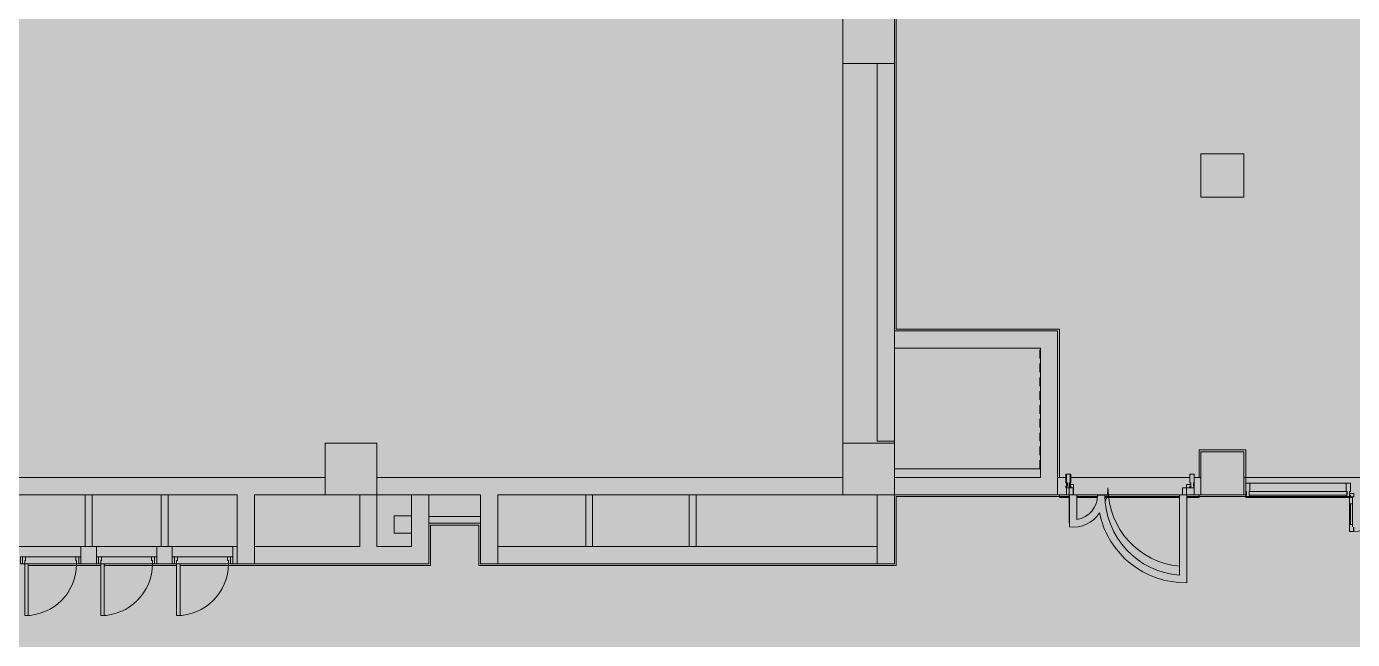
# Model space of a CAD drawing. Header units: millimetres. Extents: x 957 to 228198, y -8553 to 29000.
# Drawn here: x 157886 to 173256, y 10024 to 17127 of the extents above; entities that cross this region are included whole.
import ezdxf

# ---------------------------------------------------------------- set-up
doc = ezdxf.new("R2010")
doc.units = ezdxf.units.MM
doc.linetypes.add('200_ШТРИХ__ш1_п0_6_', pattern=[160, 100, -60])
doc.layers.add('A-DETL-GENF-3', color=7, linetype='Continuous', lineweight=9, true_color=0xc0c0c0, transparency=0.4)
for name, color, linetype, lineweight, true_color in [('A-DETL-GENF-5', 7, 'Continuous', 5, 0xb7b7b7), ('A-DOOR-4', 7, 'Continuous', 5, 0xb7b7b7), ('A-DOOR-FRAM-5', 7, 'Continuous', 5, 0xb7b7b7), ('A-FLOR-1', 7, 'Continuous', 5, 0xb7b7b7), ('A-GLAZ-CURT-2', 7, 'Continuous', 5, 0x737373), ('A-GLAZ-CWMG-2', 7, 'Continuous', 5, 0x737373), ('A-WALL-4', 7, 'Continuous', 9, 0x737373), ('I-WALL-2', 7, 'Continuous', 5, 0x737373), ('S-COLS-2', 7, 'Continuous', 5, 0x737373)]:
    doc.layers.add(name, color=color, linetype=linetype, lineweight=lineweight, true_color=true_color)
doc.layers.add('A-DETL-MBND-1', color=7, linetype='200_ШТРИХ__ш1_п0_6_', lineweight=9)

# ---------------------------------------------------------------- blocks, each defined once
blk = doc.blocks.new('BSC_Колонна _Прямоугольная - 600х600-23205240-3_2_2_птичка')
at = {"layer": 'S-COLS-2'}
for p, q in [((300, 300), (-300, 300)), ((-300, 300), (-300, -300)), ((300, -300), (300, 300)), ((-300, -300), (300, -300))]:
    blk.add_line(p, q, dxfattribs=at)
blk = doc.blocks.new('BSC_Колонна _Прямоугольная - 600х600-23205375-3_2_2_птичка')
at = {"layer": 'S-COLS-2'}
for p, q in [((300, 300), (-300, 300)), ((-300, 300), (-300, -300)), ((300, -300), (300, 300)), ((-300, -300), (300, -300))]:
    blk.add_line(p, q, dxfattribs=at)
blk = doc.blocks.new('BSC_Колонна _Прямоугольная - 500х500-V278-3_2_2_птичка')
at = {"layer": 'S-COLS-2'}
for p, q in [((250, 250), (-250, 250)), ((-250, 250), (-250, -250)), ((250, -250), (250, 250)), ((-250, -250), (250, -250))]:
    blk.add_line(p, q, dxfattribs=at)
blk = doc.blocks.new('110_Дверь_СКБ_1Ст - д-18 700x2100h_Технический шкаф ЭОМ и СС-V348-3_2_2_птичка')
at = {"layer": 'A-DOOR-4'}
for p, q in [((312.5, 700), (272.5, 700)), ((272.5, 700), (272.5, 100)), ((312.5, 100), (312.5, 700)), ((272.5, 100), (312.5, 100))]:
    blk.add_line(p, q, dxfattribs=at)
blk.add_arc((312.5, 100), 600, 90, 180, dxfattribs=at)
at = {"layer": 'A-DOOR-FRAM-5'}
for p, q in [((-312.5, 100), (-337.5, 100)), ((-337.5, 100), (-337.5, 20)), ((-337.5, 20), (-312.5, 20)), ((-287.5, 100), (-312.5, 100)), ((-312.5, 100), (-312.5, 20)), ((-312.5, 20), (-312.5, 100)), ((-312.5, 20), (-277.5, 20)), ((-287.5, 60), (-287.5, 100)), ((-287.5, 100), (272.5, 100)), ((-277.5, 60), (-287.5, 60)), ((-277.5, 20), (-277.5, 60)), ((302.5, 20), (-277.5, 20)), ((312.5, 60), (302.5, 60)), ((302.5, 60), (302.5, 20)), ((302.5, 20), (337.5, 20)), ((312.5, 100), (312.5, 60)), ((337.5, 100), (312.5, 100)), ((337.5, 20), (337.5, 100)), ((362.5, 100), (337.5, 100)), ((337.5, 100), (337.5, 20)), ((337.5, 20), (362.5, 20)), ((362.5, 20), (362.5, 100))]:
    blk.add_line(p, q, dxfattribs=at)
blk = doc.blocks.new('Прямоугольный импост - Импост структурный с накладкой - 160мм Темный-33326475-3_2_2_птичка')
at = {"layer": 'A-GLAZ-CWMG-2'}
for p, q in [((-50, 40), (-50, 140)), ((-50, 140), (0, 140)), ((-40, 40), (-50, 40)), ((-50, -17), (-50, 0)), ((-50, 0), (-40, 0)), ((-40, 0), (-40, 40)), ((-10, 40), (-10, 0)), ((0, 40), (-10, 40)), ((-10, 0), (0, 0)), ((0, 140), (0, 40)), ((0, 0), (0, -17)), ((0, -17), (-50, -17))]:
    blk.add_line(p, q, dxfattribs=at)
blk = doc.blocks.new('Дверь_Витражная_остекление_ - ВВ-6 остекление-32274838-3_2_2_птичка')
at = {"layer": 'A-DETL-GENF-5'}
for p, q in [((705, 420), (705, 20)), ((705, 20), (705, 420)), ((-655, 100), (-655, 20)), ((-655, 100), (-655, 20)), ((-610, 20), (-655, 20)), ((-655, 20), (-610, 20)), ((-610, 100), (-610, 20)), ((-610, 20), (-610, 100)), ((660, 100), (660, 20)), ((660, 100), (660, 20))]:
    blk.add_line(p, q, dxfattribs=at)
at = {"layer": 'A-DOOR-4'}
for p, q in [((-655, 20), (-705, 20)), ((-705, 20), (-705, -20)), ((-655, 100), (-655, 20)), ((-655, -20), (-655, 20)), ((655, 100), (655, 20)), ((705, 20), (655, 20)), ((655, 20), (655, -20)), ((705, -20), (705, 20)), ((-705, -20), (-655, -20)), ((655, -20), (705, -20))]:
    blk.add_line(p, q, dxfattribs=at)
for centre, radius, start, end in [((-655, 20), 910, 360, 84.7731), ((655, 20), 400, 157.5, 180)]:
    blk.add_arc(centre, radius, start, end, dxfattribs=at)
blk = doc.blocks.new('Прямоугольный импост - Импост структурный с накладкой - 160мм Темный-33326241-3_2_2_птичка')
at = {"layer": 'A-GLAZ-CWMG-2'}
for p, q in [((-25, 40), (-25, 140)), ((-25, 140), (25, 140)), ((-15, 40), (-25, 40)), ((-25, -17), (-25, 0)), ((-25, 0), (-15, 0)), ((-15, 0), (-15, 40)), ((15, 40), (15, 0)), ((25, 40), (15, 40)), ((15, 0), (25, 0)), ((25, 140), (25, 40)), ((25, 0), (25, -17)), ((25, -17), (-25, -17))]:
    blk.add_line(p, q, dxfattribs=at)
blk = doc.blocks.new('Прямоугольный импост - Импост структурный с накладкой - 160мм Темный-33326242-3_2_2_птичка')
at = {"layer": 'A-GLAZ-CWMG-2'}
for p, q in [((0, 140), (-50, 140)), ((-50, 140), (-50, 40)), ((-50, 40), (-40, 40)), ((-40, 0), (-50, 0)), ((-50, 0), (-50, -17)), ((-40, 40), (-40, 0)), ((-10, 0), (-10, 40)), ((-10, 40), (0, 40)), ((0, 0), (-10, 0)), ((0, 40), (0, 140)), ((0, -17), (0, 0)), ((-50, -17), (0, -17))]:
    blk.add_line(p, q, dxfattribs=at)
blk = doc.blocks.new('Прямоугольный импост - Импост структурный с накладкой - 160мм Темный-33326237-3_2_2_птичка')
at = {"layer": 'A-GLAZ-CWMG-2'}
for p, q in [((-50, 40), (-50, 140)), ((-50, 140), (0, 140)), ((-40, 40), (-50, 40)), ((-50, -17), (-50, 0)), ((-50, 0), (-40, 0)), ((-40, 0), (-40, 40)), ((-10, 40), (-10, 0)), ((0, 40), (-10, 40)), ((-10, 0), (0, 0)), ((0, 140), (0, 40)), ((0, 0), (0, -17)), ((0, -17), (-50, -17))]:
    blk.add_line(p, q, dxfattribs=at)
blk = doc.blocks.new('Дверь_Витражная_остекление_ - В-18-32468702-3_2_2_птичка')
at = {"layer": 'A-DETL-GENF-5'}
for p, q in [((-673, 965), (-673, 20)), ((-673, 965), (-673, 20)), ((723, 420), (678, 420)), ((678, 420), (678, 370)), ((723, 420), (678, 420)), ((678, 420), (678, 370)), ((723, 340), (690, 340)), ((713, 340), (713, 100)), ((723, 420), (723, 20)), ((723, 20), (723, 420)), ((723, 100), (690, 100))]:
    blk.add_line(p, q, dxfattribs=at)
at = {"layer": 'A-DOOR-4'}
for p, q in [((-673, 965), (-673, 20)), ((673, 420), (673, 370)), ((-673, 20), (-723, 20)), ((-723, 20), (-723, -20)), ((-673, -20), (-673, 20)), ((723, 20), (673, 20)), ((673, 20), (673, -20)), ((723, -20), (723, 20)), ((-723, -20), (-673, -20)), ((673, -20), (723, -20))]:
    blk.add_line(p, q, dxfattribs=at)
for centre, radius, start, end in [((-673, 20), 945, 15.8542, 26.1731), ((673, 20), 400, 90, 148.5381), ((-673, 20), 945, 360, 14.4313), ((673, 20), 400, 177.0378, 180)]:
    blk.add_arc(centre, radius, start, end, dxfattribs=at)
blk = doc.blocks.new('Системная панель - Стекло - 40мм-V410-3_2_2_птичка')
at = {"layer": 'A-GLAZ-CURT-2'}
for p, q in [((567, 0), (-567, 0)), ((-567, 0), (-567, -40)), ((567, -40), (567, 0)), ((-567, -40), (567, -40))]:
    blk.add_line(p, q, dxfattribs=at)
blk = doc.blocks.new('Прямоугольный импост - Импост структурный с накладкой - 160мм Темный-33326239-3_2_2_птичка')
at = {"layer": 'A-GLAZ-CWMG-2'}
for p, q in [((-25, 40), (-25, 140)), ((-25, 140), (25, 140)), ((-15, 40), (-25, 40)), ((-25, -17), (-25, 0)), ((-25, 0), (-15, 0)), ((-15, 0), (-15, 40)), ((15, 40), (15, 0)), ((25, 40), (15, 40)), ((15, 0), (25, 0)), ((25, 140), (25, 40)), ((25, 0), (25, -17)), ((25, -17), (-25, -17))]:
    blk.add_line(p, q, dxfattribs=at)
blk = doc.blocks.new('Прямоугольный импост - Импост структурный с накладкой - 160мм Темный-32468813-3_2_2_птичка')
at = {"layer": 'A-GLAZ-CWMG-2'}
for p, q in [((70880, 11837), (71994, 11837)), ((70880, 11680), (71994, 11680))]:
    blk.add_line(p, q, dxfattribs=at)

msp = doc.modelspace()

# ---------------------------------------------------------------- hatches: boundary and pattern name
at = {"layer": 'A-DETL-GENF-3'}
h = msp.add_hatch(color=256, dxfattribs=at)
h.paths.add_polyline_path([(167348.1, -251.7), (177038.1, -250), (177041.1, 3288.3), (185758.1, 3288.3), (185758.1, 27348.3), (143098.1, 27348.3), (143098.1, 23888.3), (139948.1, 23887.4), (139948.1, 15358), (139498.2, 15353), (139498.2, -251.7), (167098.1, -251.7)])
h.paths.add_polyline_path([(168253.1, 151), (168237.1, 151), (168237.1, 551), (168253.1, 551)])
h.paths.add_polyline_path([(171639.1, 151), (171623.1, 151), (171623.1, 551), (171639.1, 551), (171639.1, 172.5)])
h.paths.add_polyline_path([(168237.1, 1051), (168237.6, 1545.2), (168253.1, 1545.2), (168253.1, 1258), (169542.1, 1258), (169542.1, 1242), (168253.1, 1242), (168253.1, 1051), (168237.6, 1051)])
h.paths.add_polyline_path([(171623.1, 1051), (171623.1, 1530.1), (171639.1, 1530.1), (171639.1, 1051)])
h.paths.add_polyline_path([(170407.7, 1232), (170364.1, 1232), (170364.1, 1248), (171622.8, 1248), (171622.8, 1232), (170409.2, 1232)])
h.paths.add_polyline_path([(171638.9, 2030.1), (171623.1, 2030.1), (171623.1, 2332), (170364.1, 2332), (170364.1, 2348), (171639.1, 2347.5), (171639.1, 2030.1)])
h.paths.add_polyline_path([(168253.1, 2045.2), (168237.1, 2045.2), (168237.1, 2789), (168253.1, 2789), (168253.1, 2350.4)])
h.paths.add_polyline_path([(169243.4, 2342), (168253.4, 2342), (168253.4, 2358), (169543.5, 2358), (169543.5, 2342), (169470, 2342)])
h.paths.add_polyline_path([(168253.1, 3289), (168237.1, 3289), (168237.1, 3729), (168253.1, 3729)])
h.paths.add_polyline_path([(173543.1, 6780), (173543.1, 7680), (173593.1, 7680), (173593.1, 6780)])
h.paths.add_polyline_path([(174843.1, 7680), (174843.1, 7730), (174833.1, 7730), (174836.7, 7760), (174878.1, 7760), (174878.1, 7908), (174948.1, 7908), (174948.1, 7900), (174893.1, 7900), (174893.1, 7680), (174948.1, 7680), (174948.1, 7672), (174878.1, 7672), (174878.1, 7680), (174859.1, 7680)])
h.paths.add_polyline_path([(174836.7, 7280), (174793.1, 7280), (174793.1, 7680), (174843.1, 7680), (174843.1, 7280)])
h.paths.add_polyline_path([(173485.1, 7672), (173438.1, 7672), (173438.1, 7680), (173493.1, 7680), (173493.1, 7900), (173438.1, 7900), (173440.3, 7908), (173508.1, 7908), (173508.1, 7760), (173553.1, 7760), (173553.1, 7730), (173543.1, 7730), (173543.1, 7680), (173508.1, 7680), (173508.1, 7672), (173493.1, 7672)])
h.paths.add_polyline_path([(168078.1, 7672), (168008.1, 7672), (168008.1, 7820), (167988.1, 7820), (167988.1, 7860), (167998.1, 7860), (167998.1, 7900), (168008.1, 7900), (168008.1, 7908), (168078.1, 7908), (168078.1, 7900), (168023.1, 7895.1), (168023.1, 7680), (168078.1, 7680)])
h.paths.add_polyline_path([(172840.8, 7672), (172808.1, 7672), (172808.1, 7820), (172788.1, 7820), (172788.1, 7860), (172798.1, 7860), (172798.1, 7900), (172808.1, 7900), (172808.1, 7908), (172878.1, 7908), (172878.1, 7900), (172823.1, 7895.1), (172823.1, 7680), (172878.1, 7680), (172878.1, 7672), (172848.1, 7672)])
h.paths.add_polyline_path([(170545.1, 7672), (170508.1, 7672), (170508.1, 7820), (170488.1, 7820), (170488.1, 7860), (170498.1, 7860), (170498.1, 7900), (170508.1, 7900), (170508.1, 7908), (170578.1, 7908), (170578.1, 7900), (170523.1, 7895.1), (170523.1, 7680), (170578.1, 7680), (170578.1, 7672), (170548.1, 7672)])
h.paths.add_polyline_path([(167138.1, 7672), (167068.1, 7672), (167068.1, 7680), (167123.1, 7680), (167118.1, 7900), (167068.1, 7900), (167068.1, 7908), (167138.1, 7908), (167138.1, 7900), (167148.1, 7895.1), (167148.1, 7860), (167158.1, 7860), (167158.1, 7820), (167138.1, 7820), (167138.1, 7680)])
h.paths.add_polyline_path([(169418.1, 7672), (169418.1, 7680), (169473.1, 7680), (169473.1, 7900), (169418.1, 7900), (169418.1, 7908), (169488.1, 7908), (169488.1, 7900), (169498.1, 7900), (169498.1, 7860), (169508.1, 7858.7), (169508.1, 7820), (169488.1, 7820), (169488.1, 7672), (169448.1, 7672)])
h.paths.add_polyline_path([(171938.1, 7672), (171868.1, 7672), (171868.1, 7680), (171923.1, 7680), (171923.1, 7900), (171868.1, 7900), (171868.1, 7908), (171938.1, 7908), (171938.1, 7900), (171948.1, 7895.1), (171948.1, 7860), (171958.1, 7860), (171958.1, 7820), (171938.1, 7820), (171938.1, 7680)])
h.paths.add_polyline_path([(170498.1, 7900), (170458.1, 7900), (170458.1, 8900), (170498.1, 8900), (170498.1, 7916.7)])
h.paths.add_polyline_path([(167958.1, 7900), (167958.1, 8750), (167998.1, 8750), (167998.1, 7900)])
h.paths.add_polyline_path([(172758.1, 7900), (172758.1, 8750), (172798.1, 8750), (172798.1, 7900)])
h.paths.add_polyline_path([(159665.9, 10300), (159625.9, 10300), (159625.9, 10900), (159665.9, 10900), (159665.9, 10501.7)])
h.paths.add_polyline_path([(157905.9, 10300), (157865.9, 10300), (157865.9, 10900), (157905.9, 10900), (157905.9, 10385.9)])
h.paths.add_polyline_path([(158745.9, 10300), (158745.9, 10900), (158785.9, 10900), (158785.9, 10300)])
h.paths.add_polyline_path([(156985.9, 10300), (156985.9, 10900), (157025.9, 10900), (157025.9, 10300)])
h.paths.add_polyline_path([(157865.9, 10900), (157840.9, 10900), (157840.9, 10980), (157875.9, 10980), (157875.9, 10940), (157865.9, 10940)])
h.paths.add_polyline_path([(158735.9, 10900), (158720.9, 10900), (158720.9, 10980), (158755.9, 10980), (158755.9, 10940), (158745.9, 10940), (158745.9, 10900)])
h.paths.add_polyline_path([(158465.9, 10900), (158465.9, 10940), (158455.9, 10940), (158455.9, 10980), (158490.9, 10980), (158490.9, 10900), (158475.9, 10900)])
h.paths.add_polyline_path([(159355.9, 10900), (159345.9, 10900), (159345.9, 10940), (159335.9, 10940), (159335.9, 10980), (159370.9, 10980), (159370.9, 10900)])
h.paths.add_polyline_path([(157585.9, 10900), (157585.9, 10940), (157575.9, 10940), (157575.9, 10980), (157610.9, 10980), (157610.9, 10900), (157590.9, 10900)])
h.paths.add_polyline_path([(159625.9, 10900), (159600.9, 10900), (159600.9, 10980), (159635.9, 10980), (159635.9, 10940), (159625.9, 10940)])
h.paths.add_polyline_path([(160235.9, 10900), (160225.9, 10900), (160225.9, 10940), (160215.9, 10940), (160215.9, 10980), (160250.9, 10980), (160250.9, 10900)])
h.paths.add_polyline_path([(156985.9, 10900), (156960.9, 10900), (156960.9, 10980), (156995.9, 10980), (156995.9, 10940), (156985.9, 10940), (156985.9, 10925.7)])
h.paths.add_polyline_path([(139948.1, 12070), (139948.1, 12125), (139728.1, 12125), (139728.1, 12070), (139720.1, 12070), (139720.1, 12140), (139868.1, 12140), (139868.1, 12185), (139898.1, 12185), (139898.1, 12175), (139948.1, 12175), (139949.5, 12140), (139956.1, 12140), (139956.1, 12070)])
h.paths.add_polyline_path([(139948.1, 12175), (139949.5, 12225), (140348.1, 12225), (140343.1, 12175), (139949.5, 12175)])
h.paths.add_polyline_path([(140345.1, 13425), (139948.1, 13425), (139949.5, 13475), (140848.1, 13475), (140848.1, 13425), (140620.6, 13425)])
h.paths.add_polyline_path([(139868.1, 13465), (139868.1, 13510), (139720.1, 13514), (139720.1, 13580), (139728.1, 13580), (139728.1, 13525), (139948.1, 13525), (139948.1, 13580), (139956.1, 13580), (139956.1, 13510), (139948.1, 13510), (139948.1, 13475), (139898.1, 13475), (139898.1, 13465), (139888.1, 13465)])
h.paths.add_polyline_path([(178708.1, 15650), (178638.1, 15650), (178638.1, 15658), (178708.1, 15658)])
h.paths.add_polyline_path([(178272.9, 15650), (178272.9, 15658), (178342.9, 15658), (178342.9, 15650)])
h.paths.add_polyline_path([(179678.1, 15650), (179678.1, 16650), (179718.1, 16650), (179718.1, 15650)])
h.paths.add_polyline_path([(178262.9, 15650), (178222.9, 15650), (178222.9, 16650), (178262.9, 16650), (178262.9, 15848.6)])
h.paths.add_polyline_path([(179798.1, 15650), (179728.1, 15650), (179728.1, 15658), (179798.1, 15658)])
h.paths.add_polyline_path([(177182.9, 15650), (177182.9, 15658), (177252.9, 15658), (177252.9, 15650)])
h.paths.add_polyline_path([(183728.1, 15650), (183728.1, 15658), (183798.1, 15658), (183798.1, 15650)])
h.paths.add_polyline_path([(182638.1, 15650), (182638.1, 15658), (182708.1, 15658), (182708.1, 15650)])
h.paths.add_polyline_path([(183718.1, 15650), (183678.1, 15650), (183678.1, 16650), (183718.1, 16650), (183718.1, 15848.6)])
h.paths.add_polyline_path([(185660.1, 17240), (185660.1, 17310), (185668.1, 17310), (185668.1, 17240)])
h.paths.add_polyline_path([(181278.1, 17600), (181278.1, 18590), (181318.1, 18590), (181318.1, 17600)])
h.paths.add_polyline_path([(178438.1, 17600), (178438.1, 18590), (178478.1, 18590), (178478.1, 17600)])
h.paths.add_polyline_path([(185620.3, 18280), (184668.1, 18280), (184668.1, 18320), (185668.1, 18320), (185668.1, 18280)])
h.paths.add_polyline_path([(185660.1, 18330), (185660.1, 18400), (185668.1, 18400), (185668.1, 18330)])
h.paths.add_polyline_path([(180268.1, 18592), (180238.1, 18592), (180238.1, 18600), (180268.1, 18600)])
h.paths.add_polyline_path([(166848.1, 24100), (166848.1, 24150), (167348.1, 24150), (167348.1, 24100)])
h.paths.add_polyline_path([(167284.6, 25850), (166848.1, 25850), (166848.1, 25900), (167348.1, 25900), (167348.1, 25850), (167328.1, 25850)])
h = msp.add_hatch(color=256, dxfattribs=at)
h.paths.add_polyline_path([(173543.1, 7680), (173543.1, 7730), (173553.1, 7730), (173553.1, 7760), (173508.1, 7760), (173504.1, 7908), (173438.1, 7908), (173438.1, 7900), (173493.1, 7896.2), (173493.1, 7680), (173438.1, 7680), (173438.1, 7672), (173508.1, 7672), (173508.1, 7680), (173522.8, 7680)])
h.paths.add_polyline_path([(173543.1, 6780), (173593.1, 6780), (173593.1, 7680), (173543.1, 7680), (173543.1, 7296.8)])
h.paths.add_polyline_path([(174843.1, 7680), (174878.1, 7680), (174878.7, 7672), (174948.1, 7672), (174948.1, 7680), (174893.1, 7682.3), (174893.1, 7900), (174948.1, 7900), (174948.1, 7908), (174878.1, 7908), (174875, 7760), (174833.1, 7760), (174836.7, 7730), (174843.1, 7730), (174843.1, 7689.9)])
h.paths.add_polyline_path([(174836.7, 7280), (174843.1, 7280), (174843.1, 7680), (174793.1, 7680), (174793.1, 7280)])
h.paths.add_polyline_path([(172798.1, 7900), (172798.1, 8750), (172758.1, 8750), (172758.1, 7900)])
h.paths.add_polyline_path([(172840.8, 7672), (172878.1, 7672), (172878.1, 7680), (172823.1, 7680), (172823.1, 7900), (172878.1, 7900), (172878.1, 7908), (172808.1, 7908), (172808.1, 7900), (172798.1, 7895.1), (172798.1, 7860), (172788.1, 7860), (172788.1, 7820), (172808.1, 7820), (172808.1, 7672), (172823.1, 7672)])
h.paths.add_polyline_path([(167998.1, 7900), (167998.1, 8750), (167958.1, 8750), (167958.1, 7900)])
h.paths.add_polyline_path([(168023.1, 7672), (168078.1, 7672), (168078.1, 7680), (168023.1, 7680), (168023.1, 7900), (168078.1, 7900), (168078.1, 7908), (168008.1, 7908), (168008.1, 7900), (167998.1, 7895.1), (167998.1, 7860), (167988.1, 7860), (167988.1, 7820), (168008.1, 7820), (168008.1, 7672)])
h.paths.add_polyline_path([(170498.1, 7900), (170498.1, 8900), (170458.1, 8900), (170458.1, 7900)])
h.paths.add_polyline_path([(170578.1, 7672), (170578.1, 7680), (170523.1, 7680), (170523.1, 7900), (170578.1, 7900), (170578.1, 7908), (170508.1, 7908), (170508.1, 7900), (170498.1, 7895.1), (170498.1, 7860), (170488.1, 7860), (170488.1, 7820), (170508.1, 7820), (170508.1, 7672), (170548.1, 7672)])
h.paths.add_polyline_path([(167118.1, 7672), (167138.1, 7672), (167138.1, 7820), (167158.1, 7820), (167158.1, 7860), (167148.1, 7860), (167148.1, 7900), (167138.1, 7900), (167138.1, 7908), (167068.1, 7908), (167068.1, 7900), (167123.1, 7895.1), (167118.1, 7680), (167068.1, 7680), (167068.1, 7672), (167098.1, 7672)])
h.paths.add_polyline_path([(171898.1, 7672), (171938.1, 7672), (171938.1, 7820), (171958.1, 7820), (171958.1, 7860), (171948.1, 7860), (171948.1, 7900), (171938.1, 7900), (171938.1, 7908), (171868.1, 7908), (171868.1, 7900), (171923.1, 7895.1), (171923.1, 7680), (171868.1, 7680), (171868.1, 7672)])
h.paths.add_polyline_path([(169488.1, 7672), (169488.1, 7820), (169508.1, 7820), (169505.9, 7860), (169498.1, 7864.7), (169498.1, 7900), (169488.1, 7900), (169488.1, 7908), (169418.1, 7908), (169418.1, 7900), (169473.1, 7894.5), (169473.1, 7680), (169418.1, 7680), (169418.1, 7672), (169473.1, 7672)])
h.paths.add_polyline_path([(156985.9, 10900), (156985.9, 10940), (156995.9, 10940), (156995.9, 10980), (156960.9, 10980), (156960.9, 10900), (156975.9, 10900)])
h.paths.add_polyline_path([(157025.9, 10300), (157025.9, 10900), (156985.9, 10900), (156985.9, 10300)])
h.paths.add_polyline_path([(158745.9, 10900), (158745.9, 10940), (158755.9, 10940), (158755.9, 10980), (158720.9, 10980), (158720.9, 10900), (158735.9, 10900)])
h.paths.add_polyline_path([(158745.9, 10300), (158785.9, 10300), (158785.9, 10900), (158745.9, 10900), (158745.9, 10381.8)])
h.paths.add_polyline_path([(157865.9, 10900), (157865.9, 10940), (157875.9, 10940), (157875.9, 10980), (157840.9, 10980), (157840.9, 10900), (157855.9, 10900)])
h.paths.add_polyline_path([(157865.9, 10300), (157905.9, 10300), (157905.9, 10900), (157865.9, 10900), (157865.9, 10307.9)])
h.paths.add_polyline_path([(159625.9, 10900), (159625.9, 10940), (159635.9, 10940), (159635.9, 10980), (159600.9, 10980), (159600.9, 10900), (159615.9, 10900)])
h.paths.add_polyline_path([(159665.9, 10300), (159665.9, 10900), (159625.9, 10900), (159625.9, 10300)])
h.paths.add_polyline_path([(159370.9, 10900), (159370.9, 10980), (159335.9, 10980), (159335.9, 10940), (159345.9, 10940), (159345.9, 10900), (159355.9, 10900)])
h.paths.add_polyline_path([(158475.9, 10900), (158490.9, 10900), (158490.9, 10980), (158455.9, 10980), (158455.9, 10940), (158465.9, 10940), (158465.9, 10900)])
h.paths.add_polyline_path([(157585.9, 10900), (157610.9, 10900), (157610.9, 10980), (157575.9, 10980), (157575.9, 10940), (157585.9, 10940)])
h.paths.add_polyline_path([(160235.9, 10900), (160250.9, 10900), (160250.9, 10980), (160215.9, 10980), (160215.9, 10940), (160225.9, 10940), (160225.9, 10900)])
h.paths.add_polyline_path([(139948.1, 12175), (140348.1, 12175), (140343.9, 12225), (139948.1, 12225)])
h.paths.add_polyline_path([(139728.1, 12070), (139728.1, 12125), (139948.1, 12125), (139948.1, 12070), (139956.1, 12070), (139956.1, 12140), (139948.1, 12140), (139948.1, 12175), (139898.1, 12175), (139898.1, 12185), (139868.1, 12185), (139868.1, 12140), (139720.1, 12138.5), (139720.1, 12070)])
h.paths.add_polyline_path([(140717.3, 13425), (140848.1, 13425), (140848.1, 13475), (139948.1, 13475), (139949.5, 13425), (140620.6, 13425)])
h.paths.add_polyline_path([(139888.1, 13465), (139898.1, 13465), (139898.1, 13475), (139948.1, 13475), (139949.5, 13510), (139956.1, 13510), (139956.1, 13580), (139948.1, 13580), (139948.1, 13525), (139728.1, 13525), (139728.1, 13580), (139720.1, 13580), (139720.1, 13510), (139868.1, 13508.5), (139868.1, 13465)])
h.paths.add_polyline_path([(183718.1, 15650), (183718.1, 16650), (183678.1, 16650), (183678.1, 15650)])
h.paths.add_polyline_path([(183728.1, 15650), (183798.1, 15650), (183798.1, 15658), (183728.1, 15658)])
h.paths.add_polyline_path([(179758.1, 15650), (179798.1, 15650), (179798.1, 15658), (179728.1, 15658), (179728.1, 15650), (179743.1, 15650)])
h.paths.add_polyline_path([(178693.1, 15650), (178708.1, 15650), (178708.1, 15658), (178638.1, 15658), (178638.1, 15650), (178668.1, 15650)])
h.paths.add_polyline_path([(179678.1, 15650), (179718.1, 15650), (179718.1, 16650), (179678.1, 16650), (179678.1, 15718)])
h.paths.add_polyline_path([(182708.1, 15650), (182708.1, 15658), (182638.1, 15658), (182638.1, 15650), (182693.1, 15650)])
h.paths.add_polyline_path([(177182.9, 15650), (177252.9, 15650), (177252.9, 15658), (177182.9, 15658)])
h.paths.add_polyline_path([(178342.9, 15650), (178342.9, 15658), (178272.9, 15658), (178272.9, 15650), (178312.9, 15650)])
h.paths.add_polyline_path([(178222.9, 15650), (178262.9, 15650), (178262.9, 16650), (178222.9, 16650), (178222.9, 15848.6)])
h.paths.add_polyline_path([(185668.1, 17240), (185668.1, 17310), (185660.1, 17310), (185660.1, 17240)])
h.paths.add_polyline_path([(181278.1, 17600), (181318.1, 17600), (181318.1, 18590), (181278.1, 18590), (181278.1, 18162.4)])
h.paths.add_polyline_path([(178478.1, 17600), (178478.1, 18590), (178438.1, 18590), (178438.1, 17600)])
h.paths.add_polyline_path([(185388.8, 18280), (185668.1, 18280), (185668.1, 18320), (184668.1, 18320), (184668.1, 18280), (185388.1, 18280)])
h.paths.add_polyline_path([(185668.1, 18330), (185668.1, 18400), (185660.1, 18400), (185660.1, 18330)])
h.paths.add_polyline_path([(180238.1, 18592), (180268.1, 18592), (180268.1, 18600), (180238.1, 18600)])
h.paths.add_polyline_path([(167348.1, 24100), (167348.1, 24150), (166848.1, 24150), (166848.1, 24100)])
h.paths.add_polyline_path([(167284.6, 25850), (167348.1, 25855.2), (167348.1, 25900), (166848.1, 25900), (166848.1, 25850)])

# ---------------------------------------------------------------- linework, layer by layer
at = {"layer": 'A-DETL-MBND-1'}
msp.add_line((169633.1, 12000), (169633.1, 13400), dxfattribs=at)
at = {"layer": 'A-FLOR-1'}
for p, q in [((167968.1, 26880), (167968.1, 13620)), ((167348.1, 16700), (167348.1, 12300)), ((167968.1, 13620), (169858.1, 13620)), ((169858.1, 13620), (169858.1, 11900)), ((167948.1, 12300), (167948.1, 12320)), ((171478.1, 11900), (171478.1, 12220)), ((171478.1, 12220), (172018.1, 12220)), ((172018.1, 12220), (172018.1, 11900)), ((169638.1, 12000), (167948.1, 12000)), ((169858.1, 11700), (169858.1, 11669)), ((170060.8, 11700), (169976.1, 11700)), ((169976.1, 11700), (169976.1, 11327.5)), ((170060.8, 11413.8), (170060.8, 11700)), ((170386.8, 11697.2), (170302.1, 11697.2)), ((171335.1, 11700), (171250.4, 11700)), ((171250.4, 11700), (171250.4, 10768.9)), ((171335.1, 10681.9), (171335.1, 11700)), ((171478.1, 11669), (171478.1, 11700)), ((169976.1, 11680), (167968.1, 11680)), ((167968.1, 11680), (167968.1, 10880)), ((169858.1, 11669), (169976.1, 11669)), ((170300.3, 11680), (170060.8, 11680)), ((170060.8, 11669), (170299.2, 11669)), ((171250.4, 11680), (170387.7, 11680)), ((170388.4, 11669), (171250.4, 11669)), ((172018.1, 11680), (171335.1, 11680)), ((171335.1, 11669), (171478.1, 11669)), ((172018.1, 11680), (172018.1, 11669)), ((172018.1, 11669), (173256.1, 11669)), ((173256.1, 11677), (173256.1, 11327.5)), ((162148.1, 11457), (162348.1, 11457)), ((162148.1, 11257), (162148.1, 11457)), ((162348.1, 11257), (162148.1, 11257)), ((163127.1, 11350), (162568.1, 11350)), ((162568.1, 11350), (162568.1, 10880)), ((163127.1, 10880), (163127.1, 11350)), ((158745.9, 10880), (157905.9, 10880)), ((159625.9, 10880), (158785.9, 10880)), ((162568.1, 10880), (159665.9, 10880)), ((167968.1, 10880), (163127.1, 10880))]:
    msp.add_line(p, q, dxfattribs=at)
for centre, radius, start, end in [((170015, 11697.2), 287, 279.17366, 0), ((171317.5, 11697.2), 930.7, 180, 265.86869), ((170015, 11697.2), 371.7, 263.98747, 326.07537), ((171317.5, 11697.2), 1015.4, 191.7891, 270.99569)]:
    msp.add_arc(centre, radius, start, end, dxfattribs=at)
at = {"layer": 'A-WALL-4'}
for p, q in [((169838.1, 11900), (169838.1, 11700)), ((158647.3, 11700), (158567.3, 11700)), ((159527.3, 11700), (159447.3, 11700)), ((162548.1, 11700), (162348.1, 11700)), ((164448.1, 11700), (164368.1, 11700)), ((165648.1, 11700), (165568.1, 11700)), ((162548.1, 11450), (162548.1, 11370)), ((163148.1, 11370), (163148.1, 11450)), ((158567.3, 11100), (158647.3, 11100)), ((159447.3, 11100), (159527.3, 11100)), ((160328.1, 10900), (160328.1, 11100)), ((160528.1, 10900), (160528.1, 11100)), ((163348.1, 10900), (163348.1, 11100)), ((164368.1, 11100), (164448.1, 11100)), ((165568.1, 11100), (165648.1, 11100)), ((167748.1, 11100), (167748.1, 10900))]:
    msp.add_line(p, q, dxfattribs=at)
at = {"layer": 'I-WALL-2'}
for p, q in [((167748.1, 16700), (167748.1, 12320)), ((167948.1, 12320), (167948.1, 16700)), ((169838.1, 13600), (167948.1, 13600)), ((169838.1, 11900), (169838.1, 13600)), ((167948.1, 13400), (169638.1, 13400)), ((169638.1, 13400), (169638.1, 11900)), ((167748.1, 12320), (167948.1, 12320)), ((161348.1, 11900), (155948.1, 11900)), ((167348.1, 11900), (161948.1, 11900)), ((169638.1, 11900), (167948.1, 11900)), ((169942.1, 11900), (169838.1, 11900)), ((169942.1, 11700), (169942.1, 11900)), ((169992.1, 11900), (171372.1, 11900)), ((171498.1, 11900), (171422.1, 11900)), ((171422.1, 11900), (171422.1, 11700)), ((171498.1, 11700), (171498.1, 11900)), ((171998.1, 11900), (171998.1, 11700)), ((171998.1, 11900), (174728.1, 11900)), ((172018.1, 11700), (172018.1, 11900)), ((157767.3, 11700), (158567.3, 11700)), ((158567.3, 11700), (158567.3, 11100)), ((158647.3, 11100), (158647.3, 11700)), ((158647.3, 11700), (159447.3, 11700)), ((159447.3, 11700), (159447.3, 11100)), ((159527.3, 11100), (159527.3, 11700)), ((159527.3, 11700), (160328.1, 11700)), ((160328.1, 11700), (160328.1, 11100)), ((160528.1, 11100), (160528.1, 11700)), ((160528.1, 11700), (161348.1, 11700)), ((161748.1, 11700), (161748.1, 11100)), ((161948.1, 11100), (161948.1, 11700)), ((161948.1, 11700), (162348.1, 11700)), ((162348.1, 11700), (162348.1, 11100)), ((162548.1, 11450), (162548.1, 11700)), ((162548.1, 11700), (163148.1, 11700)), ((163148.1, 11700), (163148.1, 11450)), ((163348.1, 11100), (163348.1, 11700)), ((163348.1, 11700), (164368.1, 11700)), ((164368.1, 11700), (164368.1, 11100)), ((164448.1, 11700), (165568.1, 11700)), ((164448.1, 11100), (164448.1, 11700)), ((165568.1, 11700), (165568.1, 11100)), ((165648.1, 11700), (167348.1, 11700)), ((165648.1, 11100), (165648.1, 11700)), ((167748.1, 11700), (167748.1, 11100)), ((167948.1, 10900), (167948.1, 11700)), ((167948.1, 11700), (169838.1, 11700)), ((169838.1, 11700), (169976.1, 11700)), ((171250.4, 11700), (170060.8, 11700)), ((171498.1, 11700), (171335.1, 11700)), ((171998.1, 11700), (172028.1, 11700)), ((163148.1, 11450), (162548.1, 11450)), ((162548.1, 11370), (163148.1, 11370)), ((162548.1, 10900), (162548.1, 11370)), ((163148.1, 11370), (163148.1, 10900)), ((157767.3, 11100), (158567.3, 11100)), ((158515.9, 11100), (158515.9, 10980)), ((158647.3, 11100), (159447.3, 11100)), ((158695.9, 10980), (158695.9, 11100)), ((159395.9, 11100), (159395.9, 10980)), ((159527.3, 11100), (160328.1, 11100)), ((159575.9, 10980), (159575.9, 11100)), ((160275.9, 11100), (160275.9, 10980)), ((161748.1, 11100), (160528.1, 11100)), ((162348.1, 11100), (161948.1, 11100)), ((164368.1, 11100), (163348.1, 11100)), ((165568.1, 11100), (164448.1, 11100)), ((167748.1, 11100), (165648.1, 11100)), ((158515.9, 10900), (158695.9, 10900)), ((159395.9, 10900), (159575.9, 10900)), ((160275.9, 10900), (162548.1, 10900)), ((163148.1, 10900), (167948.1, 10900))]:
    msp.add_line(p, q, dxfattribs=at)
at = {"layer": 'S-COLS-2'}
for p, q in [((171998.1, 12200), (171498.1, 12200)), ((171498.1, 12200), (171498.1, 11900)), ((171998.1, 11900), (171998.1, 12200)), ((171498.1, 11900), (171498.1, 11700)), ((171998.1, 11700), (171998.1, 11900)), ((171498.1, 11700), (171998.1, 11700))]:
    msp.add_line(p, q, dxfattribs=at)

# ---------------------------------------------------------------- block references
at = {"layer": 'A-DOOR-4', "rotation": 180}
for name, p in [('Дверь_Витражная_остекление_ - ВВ-6 остекление-32274838-3_2_2_птичка', (170677.1, 11800)), ('Дверь_Витражная_остекление_ - В-18-32468702-3_2_2_птичка', (173945.6, 11697)), ('110_Дверь_СКБ_1Ст - д-18 700x2100h_Технический шкаф ЭОМ и СС-V348-3_2_2_птичка', (158178.4, 11000)), ('110_Дверь_СКБ_1Ст - д-18 700x2100h_Технический шкаф ЭОМ и СС-V348-3_2_2_птичка', (159058.4, 11000)), ('110_Дверь_СКБ_1Ст - д-18 700x2100h_Технический шкаф ЭОМ и СС-V348-3_2_2_птичка', (159938.4, 11000))]:
    msp.add_blockref(name, p, dxfattribs=at)
at = {"layer": 'A-GLAZ-CURT-2', "rotation": 180}
msp.add_blockref('Системная панель - Стекло - 40мм-V410-3_2_2_птичка', (172625.1, 11697), dxfattribs=at)
at = {"layer": 'A-GLAZ-CWMG-2', "extrusion": (0, 0, -1)}
for name, p in [('Прямоугольный импост - Импост структурный с накладкой - 160мм Темный-33326241-3_2_2_птичка', (-169957.1, 11800)), ('Прямоугольный импост - Импост структурный с накладкой - 160мм Темный-33326475-3_2_2_птичка', (-169942.1, 11800)), ('Прямоугольный импост - Импост структурный с накладкой - 160мм Темный-33326237-3_2_2_птичка', (-172018.1, 11697)), ('Прямоугольный импост - Импост структурный с накладкой - 160мм Темный-33326239-3_2_2_птичка', (-173207.1, 11697)), ('Прямоугольный импост - Импост структурный с накладкой - 160мм Темный-33326241-3_2_2_птичка', (-173208.1, 11697))]:
    msp.add_blockref(name, p, dxfattribs=at)
at = {"layer": 'A-GLAZ-CWMG-2'}
for name, p in [('Прямоугольный импост - Импост структурный с накладкой - 160мм Темный-33326242-3_2_2_птичка', (171422.1, 11800)), ('Прямоугольный импост - Импост структурный с накладкой - 160мм Темный-32468813-3_2_2_птичка', (101188.1, 0))]:
    msp.add_blockref(name, p, dxfattribs=at)
at = {"layer": 'S-COLS-2'}
for name, p in [('BSC_Колонна _Прямоугольная - 600х600-23205240-3_2_2_птичка', (167648.1, 17000)), ('BSC_Колонна _Прямоугольная - 500х500-V278-3_2_2_птичка', (171748.1, 15400)), ('BSC_Колонна _Прямоугольная - 600х600-23205375-3_2_2_птичка', (161648.1, 12000)), ('BSC_Колонна _Прямоугольная - 600х600-23205240-3_2_2_птичка', (167648.1, 12000))]:
    msp.add_blockref(name, p, dxfattribs=at)

doc.saveas('drawing.dxf')
